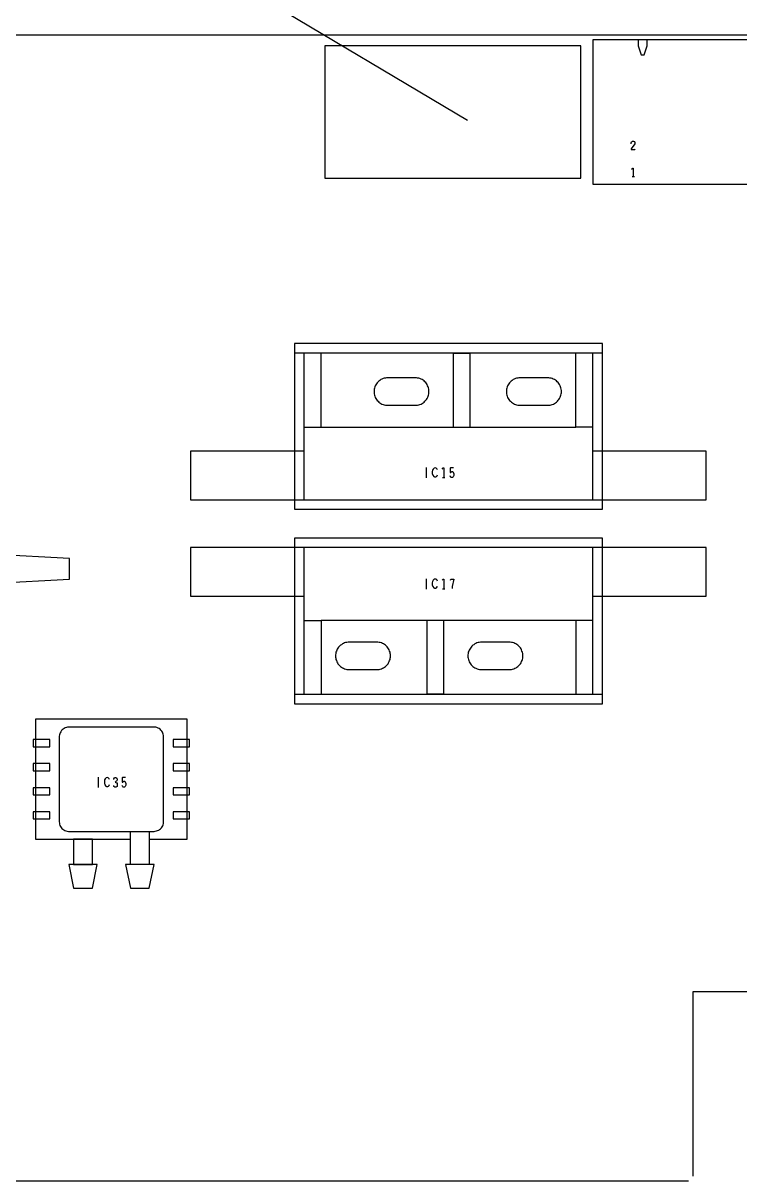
# Model space of a CAD drawing. Header units: millimetres. Extents: x 0 to 1189, y 35 to 806.
# Drawn here: x 430.6 to 638.5, y 295.2 to 631.5 of the extents above; entities that cross this region are included whole.
import ezdxf

# ---------------------------------------------------------------- set-up
doc = ezdxf.new("R2010")
doc.units = ezdxf.units.MM
doc.layers.add('Pen 1', color=7, linetype='Continuous')

msp = doc.modelspace()

# ---------------------------------------------------------------- linework, layer by layer
at = {"layer": 'Pen 1', "color": 7, "lineweight": 30}
for p, q in [((559.53, 603.22), (448.42, 669.53)), ((607.28, 586.9), (607.97, 586.9)), ((517, 514.12), (590.97, 514.12)), ((547.38, 502.27), (547.72, 502.27)), ((547.53, 502.27), (547.53, 499.58)), ((547.38, 499.58), (547.72, 499.58)), ((552.3, 499.45), (552.9, 499.45)), ((547.38, 469.98), (547.72, 469.98)), ((547.53, 469.98), (547.53, 467.27)), ((547.38, 467.27), (547.72, 467.27)), ((552.3, 467.15), (552.9, 467.15)), ((590.97, 457.98), (517, 457.98)), ((452.2, 412.35), (452.55, 412.35)), ((452.35, 412.35), (452.35, 409.62)), ((452.2, 409.62), (452.55, 409.62)), ((467.17, 394.38), (478.17, 394.38))]:
    msp.add_line(p, q, dxfattribs=at)
for points in [[(625, 296.55), (625, 350.2), (784.53, 350.2), (784.53, 627.97), (261.95, 627.97), (261.95, 350.2), (356.83, 350.2), (356.83, 295.17), (623.62, 295.17)], [(707.67, 626.65), (595.9, 626.65), (595.9, 584.72), (707.67, 584.72), (707.67, 626.65)], [(609, 626.65), (609, 624.9), (609.88, 622.28), (610.75, 622.28), (611.62, 624.9), (611.62, 626.65)], [(592.4, 586.4), (592.4, 624.9), (518.15, 624.9), (518.15, 586.4), (592.4, 586.4)], [(606.97, 596.45), (606.97, 596.65), (607.15, 596.97), (607.45, 597.17), (607.7, 597.17), (607.97, 597.12), (608.12, 596.78), (608.12, 596.45), (607.05, 594.95), (607.05, 594.75), (608.05, 594.75), (608.22, 594.95)], [(607.15, 589), (607.5, 589.33), (607.62, 589.33), (607.62, 586.9)], [(509.27, 490.25), (598.67, 490.25), (598.67, 538.4), (509.27, 538.4), (509.27, 490.25)], [(512.03, 507.15), (479.17, 507.15), (479.17, 493), (628.8, 493), (628.8, 507.15), (595.92, 507.15), (595.92, 535.62), (512.03, 535.62), (512.03, 507.15)], [(598.67, 535.62), (509.27, 535.62), (509.27, 493), (598.67, 493), (598.67, 535.62)], [(595.92, 535.62), (512.03, 535.62), (512.03, 493), (595.92, 493), (595.92, 535.62)], [(512.03, 514.12), (517, 514.12), (517, 535.47)], [(555.35, 535.47), (555.35, 514.12), (560.3, 514.12), (560.3, 535.47), (555.35, 535.47)], [(595.92, 514.12), (590.97, 514.12), (590.97, 535.47)], [(536.38, 520.45), (544.35, 520.45), (544.7, 520.47), (545.05, 520.53), (545.38, 520.6), (545.72, 520.7), (546.03, 520.83), (546.35, 521), (546.65, 521.17), (546.92, 521.4), (547.17, 521.62), (547.4, 521.9), (547.62, 522.17), (547.8, 522.45), (547.97, 522.78), (548.1, 523.1), (548.2, 523.42), (548.28, 523.78), (548.33, 524.1), (548.33, 524.45), (548.33, 524.8), (548.28, 525.15), (548.2, 525.5), (548.1, 525.83), (547.95, 526.15), (547.8, 526.45), (547.6, 526.75), (547.4, 527.03), (547.15, 527.28), (546.9, 527.53), (546.62, 527.72), (546.33, 527.9), (546.03, 528.08), (545.7, 528.2), (545.35, 528.3), (545.03, 528.38), (544.67, 528.42), (544.33, 528.42), (544.35, 528.42), (536.38, 528.42), (536.03, 528.42), (535.67, 528.38), (535.33, 528.3), (535, 528.2), (534.67, 528.05), (534.38, 527.9), (534.08, 527.7), (533.8, 527.5), (533.55, 527.25), (533.3, 527), (533.1, 526.72), (532.92, 526.42), (532.75, 526.12), (532.62, 525.8), (532.53, 525.47), (532.45, 525.12), (532.4, 524.78), (532.38, 524.42), (532.4, 524.08), (532.45, 523.75), (532.53, 523.4), (532.62, 523.08), (532.75, 522.75), (532.92, 522.45), (533.12, 522.15), (533.33, 521.88), (533.58, 521.62), (533.83, 521.38), (534.1, 521.17), (534.4, 520.97), (534.7, 520.83), (535.03, 520.7), (535.35, 520.6), (535.7, 520.53), (536.05, 520.47), (536.35, 520.45)], [(574.8, 520.45), (582.78, 520.45), (583.12, 520.47), (583.47, 520.53), (583.8, 520.6), (584.12, 520.7), (584.45, 520.83), (584.78, 521), (585.05, 521.17), (585.33, 521.4), (585.6, 521.62), (585.83, 521.9), (586.05, 522.17), (586.22, 522.45), (586.4, 522.78), (586.53, 523.1), (586.62, 523.42), (586.7, 523.78), (586.75, 524.1), (586.75, 524.45), (586.75, 524.8), (586.7, 525.15), (586.62, 525.5), (586.5, 525.83), (586.38, 526.15), (586.22, 526.45), (586.03, 526.75), (585.83, 527.03), (585.58, 527.28), (585.33, 527.53), (585.05, 527.72), (584.75, 527.9), (584.42, 528.08), (584.12, 528.2), (583.78, 528.3), (583.45, 528.38), (583.1, 528.42), (582.78, 528.42), (574.8, 528.42), (574.45, 528.42), (574.1, 528.38), (573.75, 528.3), (573.42, 528.2), (573.1, 528.05), (572.8, 527.9), (572.5, 527.7), (572.22, 527.5), (571.97, 527.25), (571.72, 527), (571.53, 526.72), (571.33, 526.42), (571.17, 526.12), (571.05, 525.8), (570.95, 525.47), (570.88, 525.12), (570.83, 524.78), (570.8, 524.42), (570.83, 524.08), (570.88, 523.75), (570.95, 523.4), (571.05, 523.08), (571.17, 522.75), (571.35, 522.45), (571.53, 522.15), (571.75, 521.88), (571.97, 521.62), (572.25, 521.38), (572.53, 521.17), (572.83, 520.97), (573.12, 520.83), (573.45, 520.7), (573.78, 520.6), (574.12, 520.53), (574.47, 520.47), (574.8, 520.45)], [(550.78, 501.67), (550.67, 501.92), (550.42, 502.23), (550.12, 502.27), (549.85, 502.23), (549.55, 501.92), (549.4, 501.58), (549.3, 501.2), (549.3, 500.65), (549.47, 500.12), (549.7, 499.75), (549.97, 499.65), (550.28, 499.65), (550.5, 499.75), (550.67, 500), (550.78, 500.25)], [(552.17, 501.92), (552.47, 502.27), (552.6, 502.27), (552.6, 499.45)], [(555.45, 502.27), (554.58, 502.27), (554.5, 502.23), (554.5, 500.98), (554.65, 500.98), (554.92, 501.2), (555.22, 501.2), (555.38, 501.02), (555.55, 500.55), (555.55, 500.05), (555.38, 499.7), (555.15, 499.45), (554.8, 499.45), (554.65, 499.52), (554.5, 499.95)], [(598.67, 481.85), (509.27, 481.85), (509.27, 433.73), (598.67, 433.73), (598.67, 481.85)], [(595.92, 464.98), (628.8, 464.98), (628.8, 479.1), (479.17, 479.1), (479.17, 464.98), (512.03, 464.98), (512.03, 436.5), (595.92, 436.5), (595.92, 464.98)], [(509.27, 436.5), (598.67, 436.5), (598.67, 479.1), (509.27, 479.1), (509.27, 436.5)], [(512.03, 436.5), (595.92, 436.5), (595.92, 479.1), (512.03, 479.1), (512.03, 436.5)], [(444.02, 469.92), (444.02, 475.98), (422.3, 477.08), (422.3, 468.83), (444.02, 469.92)], [(550.78, 469.38), (550.67, 469.62), (550.42, 469.92), (550.12, 469.98), (549.85, 469.92), (549.55, 469.62), (549.4, 469.25), (549.3, 468.9), (549.3, 468.35), (549.47, 467.8), (549.7, 467.45), (549.97, 467.33), (550.28, 467.33), (550.5, 467.45), (550.67, 467.7), (550.78, 467.92)], [(552.17, 469.62), (552.47, 469.98), (552.6, 469.98), (552.6, 467.15)], [(554.58, 469.62), (554.65, 469.98), (555.55, 469.98), (555.55, 469.92), (555.08, 467.8), (555.08, 467.2)], [(512.03, 457.98), (517, 457.98), (517, 436.65)], [(552.62, 436.65), (552.62, 457.98), (547.67, 457.98), (547.67, 436.65), (552.62, 436.65)], [(595.92, 457.98), (590.97, 457.98), (590.97, 436.65)], [(533.17, 451.65), (525.2, 451.65), (524.85, 451.65), (524.5, 451.6), (524.15, 451.52), (523.83, 451.42), (523.5, 451.27), (523.2, 451.12), (522.9, 450.92), (522.62, 450.73), (522.38, 450.48), (522.12, 450.23), (521.92, 449.95), (521.72, 449.65), (521.58, 449.35), (521.45, 449.02), (521.35, 448.7), (521.28, 448.35), (521.22, 448), (521.2, 447.65), (521.22, 447.3), (521.28, 446.98), (521.35, 446.62), (521.45, 446.3), (521.58, 445.98), (521.75, 445.65), (521.92, 445.38), (522.15, 445.1), (522.38, 444.83), (522.65, 444.6), (522.92, 444.4), (523.22, 444.2), (523.53, 444.05), (523.85, 443.92), (524.17, 443.8), (524.53, 443.73), (524.88, 443.7), (525.2, 443.67), (533.17, 443.67), (533.53, 443.7), (533.88, 443.75), (534.2, 443.83), (534.53, 443.92), (534.85, 444.05), (535.17, 444.23), (535.45, 444.4), (535.72, 444.62), (536, 444.85), (536.22, 445.1), (536.45, 445.38), (536.62, 445.67), (536.78, 446), (536.92, 446.33), (537.03, 446.65), (537.1, 446.98), (537.15, 447.33), (537.15, 447.67), (537.15, 448.02), (537.1, 448.38), (537.03, 448.73), (536.9, 449.05), (536.78, 449.38), (536.62, 449.67), (536.42, 449.98), (536.22, 450.25), (535.97, 450.5), (535.72, 450.73), (535.45, 450.95), (535.15, 451.12), (534.83, 451.3), (534.53, 451.42), (534.17, 451.52), (533.85, 451.6), (533.5, 451.65), (533.17, 451.65)], [(571.6, 451.65), (563.62, 451.65), (563.28, 451.65), (562.92, 451.6), (562.58, 451.52), (562.25, 451.42), (561.92, 451.27), (561.62, 451.12), (561.33, 450.92), (561.05, 450.73), (560.8, 450.48), (560.55, 450.23), (560.35, 449.95), (560.15, 449.65), (560, 449.35), (559.88, 449.02), (559.75, 448.7), (559.67, 448.35), (559.65, 448), (559.62, 447.65), (559.65, 447.3), (559.7, 446.98), (559.78, 446.62), (559.88, 446.3), (560, 445.98), (560.17, 445.65), (560.35, 445.38), (560.58, 445.1), (560.8, 444.83), (561.08, 444.6), (561.35, 444.4), (561.65, 444.2), (561.95, 444.05), (562.28, 443.92), (562.6, 443.8), (562.95, 443.73), (563.3, 443.7), (563.62, 443.67), (571.6, 443.67), (571.95, 443.7), (572.28, 443.75), (572.62, 443.83), (572.95, 443.92), (573.28, 444.05), (573.6, 444.23), (573.88, 444.4), (574.15, 444.62), (574.42, 444.85), (574.65, 445.1), (574.88, 445.38), (575.05, 445.67), (575.2, 446), (575.35, 446.33), (575.45, 446.65), (575.53, 446.98), (575.58, 447.33), (575.58, 447.67), (575.58, 448.02), (575.53, 448.38), (575.45, 448.73), (575.33, 449.05), (575.2, 449.38), (575.05, 449.67), (574.85, 449.98), (574.62, 450.25), (574.4, 450.5), (574.15, 450.73), (573.88, 450.95), (573.58, 451.12), (573.25, 451.3), (572.92, 451.42), (572.6, 451.52), (572.28, 451.6), (571.92, 451.65), (571.6, 451.65)], [(478.17, 394.38), (478.17, 429.3), (434.17, 429.3), (434.17, 394.38), (461.67, 394.38)], [(456.17, 396.7), (468.55, 396.7), (468.9, 396.73), (469.25, 396.8), (469.58, 396.9), (469.9, 397.05), (470.17, 397.25), (470.45, 397.45), (470.67, 397.73), (470.9, 398), (471.05, 398.3), (471.17, 398.62), (471.25, 398.98), (471.3, 399.33), (471.3, 399.45), (471.3, 424.2), (471.27, 424.55), (471.23, 424.9), (471.1, 425.23), (470.95, 425.55), (470.77, 425.83), (470.55, 426.1), (470.3, 426.35), (470, 426.55), (469.7, 426.7), (469.38, 426.83), (469.02, 426.92), (468.67, 426.95), (468.55, 426.95), (443.8, 426.95), (443.45, 426.92), (443.1, 426.88), (442.77, 426.75), (442.48, 426.6), (442.17, 426.42), (441.9, 426.2), (441.67, 425.95), (441.48, 425.65), (441.3, 425.35), (441.17, 425.02), (441.1, 424.7), (441.05, 424.35), (441.05, 424.2), (441.05, 399.45), (441.08, 399.1), (441.12, 398.77), (441.25, 398.42), (441.4, 398.12), (441.58, 397.83), (441.8, 397.55), (442.08, 397.33), (442.35, 397.12), (442.65, 396.95), (442.98, 396.83), (443.33, 396.75), (443.67, 396.7), (443.8, 396.7), (456.17, 396.7)], [(438.3, 421.25), (438.3, 423.35), (433.48, 423.35), (433.48, 421.25), (438.3, 421.25)], [(478.88, 421.25), (478.88, 423.35), (474.05, 423.35), (474.05, 421.25), (478.88, 421.25)], [(438.3, 414.27), (438.3, 416.38), (433.48, 416.38), (433.48, 414.27), (438.3, 414.27)], [(478.88, 414.27), (478.88, 416.38), (474.05, 416.38), (474.05, 414.27), (478.88, 414.27)], [(455.6, 411.75), (455.48, 411.98), (455.25, 412.27), (454.95, 412.35), (454.67, 412.27), (454.35, 411.98), (454.2, 411.62), (454.12, 411.25), (454.12, 410.73), (454.27, 410.17), (454.52, 409.83), (454.77, 409.7), (455.1, 409.7), (455.33, 409.83), (455.48, 410.05), (455.6, 410.3)], [(457.3, 411.02), (457.65, 410.83), (457.8, 410.77), (457.88, 410.35), (457.88, 410), (457.8, 409.75), (457.5, 409.52), (457.15, 409.52), (456.9, 409.75), (456.83, 410)], [(456.9, 411.75), (456.9, 411.98), (457.1, 412.27), (457.25, 412.35), (457.5, 412.35), (457.73, 412.1), (457.8, 411.75), (457.73, 411.38), (457.58, 411.25), (457.3, 411.02), (457.25, 411.02)], [(460.27, 412.35), (459.38, 412.35), (459.3, 412.27), (459.3, 411.02), (459.48, 411.02), (459.73, 411.25), (460.05, 411.25), (460.2, 411.08), (460.35, 410.6), (460.35, 410.12), (460.2, 409.75), (459.98, 409.52), (459.62, 409.52), (459.48, 409.58), (459.3, 410)], [(438.3, 407.3), (438.3, 409.38), (433.48, 409.38), (433.48, 407.3), (438.3, 407.3)], [(478.88, 407.3), (478.88, 409.38), (474.05, 409.38), (474.05, 407.3), (478.88, 407.3)], [(438.3, 400.3), (438.3, 402.4), (433.48, 402.4), (433.48, 400.3), (438.3, 400.3)], [(478.88, 400.3), (478.88, 402.4), (474.05, 402.4), (474.05, 400.3), (478.88, 400.3)], [(445.17, 394.38), (445.17, 387.08), (450.67, 387.08), (450.67, 394.38), (445.17, 394.38)], [(467.17, 396.7), (467.17, 387.08), (461.67, 387.08), (461.67, 396.7), (467.17, 396.7)], [(443.8, 387.08), (445.17, 380.2), (450.67, 380.2), (452.05, 387.08), (443.8, 387.08)], [(460.3, 387.08), (461.67, 380.2), (467.17, 380.2), (468.55, 387.08), (460.3, 387.08)]]:
    msp.add_lwpolyline(points, dxfattribs=at)

doc.saveas('drawing.dxf')
